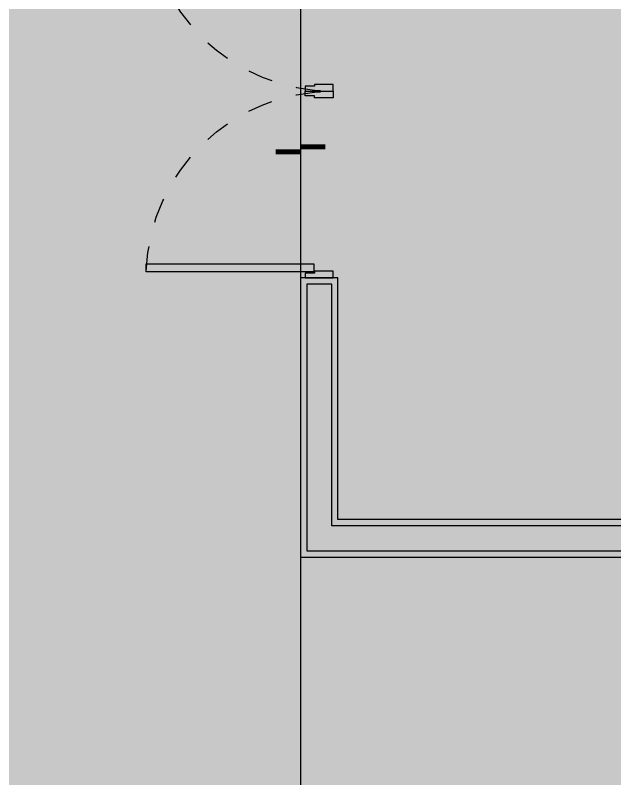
# Model space of a CAD drawing. Header units: millimetres. Extents: x 28 to 201, y 462 to 575.
# Drawn here: x 118.052 to 120.456, y 555.326 to 558.39 of the extents above; entities that cross this region are included whole.
import ezdxf

# ---------------------------------------------------------------- set-up
doc = ezdxf.new("R2010")
doc.units = ezdxf.units.MM
doc.linetypes.add('HIDDEN2', pattern=[0.1875, 0.125, -0.0625])
for name, color, linetype in [('1- 3', 3, 'Continuous'), ('1- NIVEL', 8, 'Continuous'), ('8 hatch 2', 104, 'Continuous'), ('PUERTAS', 2, 'Continuous')]:
    doc.layers.add(name, color=color, linetype=linetype)

# ---------------------------------------------------------------- blocks, each defined once
blk = doc.blocks.new('pta')
at = {"layer": 'PUERTAS'}
for points in [[(-0.0758, 0.9995), (-0.0758, 0.1041), (-0.0331, 0.104), (-0.0331, 0.9993)], [(-1, 0), (-0.9642, 0), (-0.9642, 0.1003), (-0.974, 0.1003), (-0.974, 0.1491), (-1, 0.1491)], [(-0.026, 0.1003), (-0.026, 0.1491), (0, 0.1491), (0, 0), (-0.0358, 0), (-0.0358, 0.1003)]]:
    blk.add_lwpolyline(points, close=True, dxfattribs=at)
at = {"layer": 'PUERTAS', "color": 7, "linetype": 'HIDDEN2'}
blk.add_arc((0, 0), 1, 92.0594, 180, dxfattribs=at)
blk = doc.blocks.new('CAMNIV')
at = {"layer": '1- NIVEL', "const_width": 0.02}
for points in [[(0, 0), (0, 0.1)], [(0.0203, -0.1), (0.0203, 0)]]:
    blk.add_lwpolyline(points, dxfattribs=at)
blk = doc.blocks.new('CTOBOM')
at = {"color": 0, "ltscale": 0.075}
blk.add_line((6.6119, -4.3655), (8.1119, -4.3655), dxfattribs=at)
blk.add_lwpolyline([(9.0819, -0.5133), (9.0819, -4.2155), (8.1119, -4.2155), (8.1119, -4.3655), (9.2319, -4.3655), (9.2319, -0.5133)], dxfattribs=at)
blk.add_lwpolyline([(9.2069, -0.5383), (9.1069, -0.5383), (9.1069, -4.2405), (8.1369, -4.2405), (8.1369, -4.3405), (9.2069, -4.3405)], close=True, dxfattribs=at)
at = {"color": 0, "ltscale": 0.075, "yscale": 0.7500001418611624, "zscale": 0.7500001418611624, "rotation": 180}
for p, xscale in [((6.6119, -4.2346), 0.7500001418611624), ((8.1119, -4.2346), -0.7500001418611624)]:
    blk.add_blockref('pta', p, dxfattribs=dict(at, xscale=xscale))
at = {"color": 0}
blk.add_blockref('CAMNIV', (7.5851, -4.3655), dxfattribs=at)
blk = doc.blocks.new('*E60')
at = {"layer": '8 hatch 2', "ltscale": 2, "transparency": 33554483}
h = blk.add_hatch(color=6, dxfattribs=at)
h.dxf.hatch_style = 1
h.paths.add_polyline_path([(79.8405, 79.605), (60.15, 79.605), (60.15, 62.2609), (84.4994, 62.2609)])

msp = doc.modelspace()

# ---------------------------------------------------------------- linework, layer by layer
at = {"layer": '1- 3'}
msp.add_line((119.1958, 565.4474), (119.1958, 548.1032), dxfattribs=at)

# ---------------------------------------------------------------- block references
at = {"color": 1}
msp.add_blockref('*E60', (43.7209, 485.8423), dxfattribs=at)
at = {"layer": '1- 3', "rotation": 270}
msp.add_blockref('CTOBOM', (123.5614, 565.4474), dxfattribs=at)

doc.saveas('drawing.dxf')
